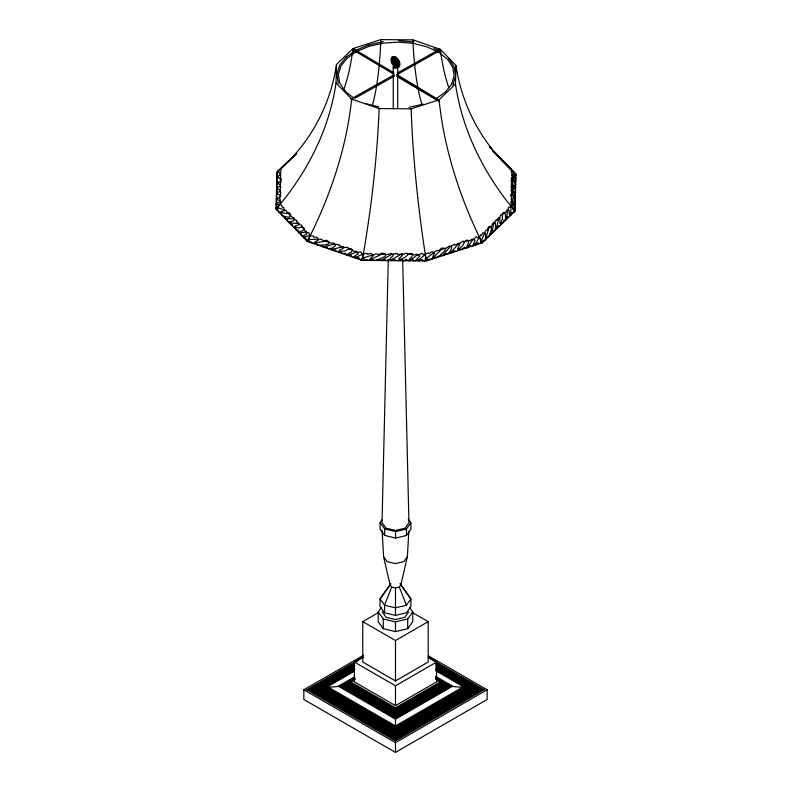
<?xml version="1.0" encoding="UTF-8"?>
<svg xmlns="http://www.w3.org/2000/svg" width="792" height="792" viewBox="0 0 792 792"><rect width="100%" height="100%" fill="white"/><g stroke="black" fill="none" stroke-linecap="round" stroke-linejoin="round"><path stroke-width="1.19" d="M388.278 259.885L382.031 522.631L386.031 528.145L395.574 530.452L405.058 528.214L408.939 522.74L402.692 259.895M306.553 240.709L308.741 238.511L309.474 242.203L311.008 241.748L312.216 243.154M276.309 199.426L279.725 200.505L280.754 201.821L280.022 204.346L276.062 209.167A280.21 221.829 -23.6 0 0 336.036 82.962L336.501 64.479L352.905 48.609L380.863 39.6L412.87 39.867L440.362 49.342L455.964 65.479A280.21 221.829 -23.6 0 0 508.018 166.865L515.938 174.21L515.008 211.167L482.189 242.916L426.284 260.934L362.261 260.4L307.276 241.451L276.062 209.167L276.992 172.21A280.21 220.117 26.2 0 0 336.501 64.479M515.008 211.167L507.147 201.396A280.21 220.117 26.2 0 1 455.499 83.962L455.964 65.479M424.799 260.924L425.779 257.667L426.462 258.34L436.333 250.668L439.243 250.569L441.55 248.124L446.153 248.223L449.46 245.867L449.985 246.708L442.55 255.687L440.629 255.004L436.511 257.638L435.452 257.004L433.036 257.687L431.907 259.123M515.097 207.454L512.226 201.574L510.85 201.722C511.573 205.375 510.761 208.336 510.672 213.899L509.306 214.414L509.167 210.365L507.038 210.068L505.712 212.504L503.286 212.622L502.168 215.177L501.673 214.365L500.554 215.256L499.772 217.84L499.059 217.513L497.901 218.434L496.861 220.443L496.178 219.651L493.406 224.849L491.743 233.68L490.179 233.531L488.199 237.105L487.248 236.778L485.803 238.065L485.496 239.719M382.1 530.323L383.595 556.746L390.08 584.862L391.664 587.07L395.485 587.981L399.307 587.07L400.891 584.862L407.365 556.746L408.801 531.62M312.8 243.352L314.533 242.877L316.85 243.768L317.335 244.916L322.126 245.253L323.275 246.965L334.343 244.154L334.412 243.154L330.422 243.085L326.799 240.233L323.552 240.837L321.166 239.174L308.89 239.461L308.741 238.511M290.08 223.661L289.882 221.79L288.011 221.522M439.283 100.188L397.168 74.735M335.551 244.302L335.353 245.797L331.422 248.52L331.957 249.955M511.474 214.592L511.781 212.375L513.949 212.197M301.138 235.105L301.495 233.61L299.653 231.66L302.366 230.898L304.128 228.858L303.712 227.611L301.514 226.858L302.029 226.066L301.118 224.928L298.98 224.582L298.129 222.453L296.366 221.681L296.832 220.661L293.634 218.78L285.15 218.562L284.932 216.642L281.774 215.077L281.833 213.86L280.546 212.414L279.2 212.414M506.355 219.542L507.623 210.524L508.9 206.88L509.979 207.415L511.078 206.276M276.091 208.316L278.042 206.761L277.834 207.702L286.308 210.623L287.377 212.82L289.793 213.097L291.317 216.741L294.01 217.85L293.634 218.78M458.152 250.658L458.429 249.46L462.667 245.698L464.449 241.906L466.597 240.134L469.745 240.887L471.646 239.303L472.992 239.224L467.448 247.668M497.396 228.205L498.257 225.829L499.623 226.057M287.605 221.107L287.724 219.8L285.932 219.374M303.346 237.382L303.613 236.313L302.92 235.62L301.99 235.986M295.723 229.502L295.97 228.136L294.743 227.047L294.802 226.047L298.287 225.037L299.079 223.641L290.664 222.998L290.189 222.156L293.773 220.602L294.406 219.235M494.743 230.769L495.406 228.492L496.544 227.789L499.059 217.513L499.96 218.79L499.92 223.314L500.9 224.819M503.257 222.532L504.019 219.948L505.9 219.978M336.907 74.28L339.629 65.31L346.144 57.143M353.697 49.53C353.598 47.302 351.826 51.351 353.618 49.698M451.559 84.407L454.143 75.784L452.767 67.28L447.757 59.519L439.015 52.46L427.363 46.985L413.592 43.451M452.935 84.952L455.261 77.23M492.565 232.878L493.327 230.749L494.327 231.175M276.091 207.979L277.002 205.455L276.161 205.187M276.913 175.527L277.507 173.913L276.952 173.686L278.952 170.409L277.754 171.468M360.984 259.954L362.815 257.143L363.29 257.994L376.081 253.826L379.14 254.658L382.338 253.054L387.09 254.608L391.307 253.41L391.565 254.38L380.883 260.548L379.111 259.291L373.973 260.499L373.082 259.558L370.349 259.449L368.696 260.449M278.042 206.761L277.309 210.464L278.517 210.425L278.863 212.068M392.367 58.331L391.614 59.242L391.842 61.875L394.693 63.518L395.218 62.608L395.218 63.221L392.367 61.568L392.07 60.004L392.367 58.331L394.267 59.42M395.743 60.885L396.277 60.578L395.743 61.489L395.743 60.885L398.594 62.528L398.594 65.776L399.346 64.855L399.247 62.598M391.664 587.07L384.565 605.227L384.565 612.79L395.485 615.404L406.395 612.79L410.919 606.494L410.919 598.92L400.891 584.862M286.506 163.043L295.822 154.212M490.179 233.531L491.733 228.215L491.307 226.829L490.367 226.472L488.555 226.75L487.763 229.69L485.773 230.541L481.457 240.412L480.774 239.946L480.892 243.332M276.319 198.921L277.19 196.713L276.398 195.941M472.715 245.965L473.19 244.797L474.408 244.391L475.15 245.183M282.833 166.706L280.922 168.607L280.804 173.537L279.774 175.468L277.487 176.22L276.824 178.972L277.497 181.13L276.725 182.962L279.873 184.506L280.903 187.516L280.239 188.357L280.071 191.644L280.853 192.436L279.715 198.356L280.19 199.792L279.091 202.297L277.23 202.653L276.834 204.217L280.022 204.346L282.091 205.672L281.843 206.87L283.853 207.554L284.041 210.761L281.259 211.523L280.546 212.414L287.357 213.573L288.585 212.959L288.506 213.88L290.387 215.226L289.337 217.275L284.932 216.642M352.034 100.089L351.589 98.911L351.094 99.376M276.497 191.842L277.22 190.228L276.566 189.338M276.576 188.803L277.349 187.011L276.636 186.348M276.25 201.901L277.16 198.366L278.695 198.267L280.774 195.515L280.2 194.555L278.388 194.763L277.091 192.981L277.576 192.07L279.556 191.902L280.546 190.783L277.141 188.318L277.309 187.427L279.596 186.773L280.487 185.645M278.952 170.409L278.438 171.24L280.833 175.834L280.309 178.121L281.249 178.913L280.358 185.051M276.646 185.873L277.299 184.685L276.695 183.893M276.18 204.514L276.794 202.782L276.22 202.91M398.752 260.707L399.435 259.647L405.078 257.42L408.177 254.38L410.998 253.381L414.018 255.083L416.513 254.173L417.938 254.529L409.405 260.796M276.408 195.485L277.141 194.268L277.091 192.981L276.467 193.278M476.17 244.857L477.546 242.906L480.378 243.5M408.266 519.146L410.89 522.75L410.89 529.234L406.454 535.511L395.584 538.065L384.665 535.422L380.081 529.115L380.081 522.631L381.982 519.938M406.454 535.511L406.454 529.016L410.89 522.75M390.951 583.654L380.051 598.92L380.051 606.494L384.565 612.79M390.08 584.862L380.051 598.92L384.565 605.227L395.485 607.83L406.395 605.227L410.919 598.92L400.01 583.654M407.365 556.746L403.89 561.607L395.485 563.617L387.08 561.607L383.595 556.746M409.593 607.494L412.761 611.899L412.761 621.631L407.702 628.68L395.485 631.61L383.269 628.68L378.21 621.631L378.21 611.899L381.368 607.494M408.731 611.899L404.851 617.314L395.485 619.552L386.11 617.314L382.229 611.899M407.702 628.68L407.702 618.948L412.761 611.899M445.262 92.268L451.628 84.269M285.645 163.835L283.1 166.528M452.183 252.589L454.341 250.668L455.974 251.361M280.526 168.785L278.051 171.181M394.693 58.925L394.693 59.529L392.198 58.093L393.97 57.182L393.97 57.895L396.604 59.41C398.138 58.687 394.891 56.529 393.97 57.499L396.604 59.41M392.198 58.093L393.97 57.182M399.118 65.469L395.743 63.518L398.802 65.974L397.129 66.924L395.743 65.419L396.277 64.508L395.743 65.419M398.802 65.974L397.129 66.924M415.434 260.845L416.315 259.875L417.711 259.875L418.216 260.865M294.604 155.173L292.377 157.321M288.743 160.845L286.1 163.4M447.668 254.034L449.519 252.153L451.282 251.896L459.043 243.203L459.805 243.758L461.954 241.629L463.765 241.194L464.043 242.134L468.082 240.283L468.428 243.144L466.805 246.401L470.151 245.362L471.19 246.46M462.172 249.361L464.29 247.223L466.676 247.916M289.625 160.182L296.594 153.282M286.288 163.39L276.992 172.21L296.525 153.311M287.644 162.113L288.298 161.459M285.031 164.469L283.447 165.964M336.036 82.962L351.638 99.099L379.13 108.573L411.137 108.841L439.095 99.832L455.499 83.962M439.54 49.332L440.263 50.619L439.54 49.332L397.534 72.894M295.079 154.717L296.713 153.212M289.139 160.459L291.1 158.558M281.12 168.211L281.902 167.488M443.956 255.232L445.866 253.519L446.955 254.272M338.62 252.252L339.52 251.44L345.055 250.945L348.638 248.935L351.381 248.797L353.47 251.292L355.885 251.143L357.004 251.896L347.757 255.4M306.9 689.773C320.958 684.437 337.946 690.594 350.618 681.872L395.485 707.771L440.352 681.872C453.014 690.594 470.012 684.437 484.07 689.773L395.485 740.916L306.9 689.773L363.469 657.112M440.629 255.004L444.955 250.599L445.025 249.163L443.985 248.5L441.164 249.866L440.392 249.341L439.906 250.945L433.036 257.687L432.848 256.489L434.531 253.163L432.749 251.985L431.452 251.826L429.125 253.658L428.244 252.816L425.284 254.4L418.948 259.766L416.899 259.152L419.829 256.034L417.849 255.014L422.185 253.242L423.077 254.44L425.284 254.4L426.284 260.934A280.21 56.004 81.7 0 1 411.137 108.841M393.901 66.003L393.555 66.271A2.228 1.287 0 0 0 393.901 67.825A2.228 1.287 0 0 0 396.604 68.033L397.416 67.558A5.95 3.435 60 0 0 397.327 59.212A5.95 3.435 60 0 0 391.01 59.776A5.95 3.435 60 0 0 397.327 67.627A2.228 1.287 0 0 0 397.059 66.003M515.909 175.408L514.998 176.062L515.839 178.19M346.243 57.054L356.143 50.104L368.785 44.847M435.63 99L445.361 92.179M419.384 260.875L421.453 259.459L424.205 260.915M515.087 207.85L514.493 208.237L515.048 209.692L513.048 208.722L514.246 211.91M352.945 257.192L353.984 256.519L355.192 256.925L355.331 258.014M293.852 227.571L294.743 227.047L298.683 228.007L301.802 227.037L304.128 228.858L304.306 230.531L306.009 231.016L306.524 232.016L299.049 232.937M397.129 59.113L394.495 57.588L393.446 58.202L393.446 57.489M396.733 62.875L393.97 61.281L392.921 61.885L393.446 59.558M393.446 60.766L397.129 62.895L397.129 63.706L393.446 61.588L393.97 60.469L393.97 61.281M391.842 61.875L392.367 61.568M396.604 59.093L397.129 58.786M397.129 59.697L398.267 61.588L395.743 60.133L395.743 59.529L397.129 60.311L397.653 59.4L398.792 61.291L396.277 60.578M393.446 64.885L393.97 63.786L393.446 64.885L392.139 62.746L392.654 62.419M397.129 60.311L397.653 59.4M397.653 62.588L398.178 62.291L397.653 64.627L397.653 62.588L392.921 59.855M397.129 66.607L395.416 66.568L393.97 65.003L394.495 64.697L395.941 66.261M393.97 65.439L394.495 65.142M395.218 67.063L395.743 66.756A5.95 3.435 60 0 0 399.396 66.439L399.812 65.508A5.95 3.435 60 0 0 395.743 57.034A5.95 3.435 60 0 0 391.684 60.806L392.099 62.221M393.97 65.003L396.604 66.528L397.653 65.914L397.653 66.617M412.365 612.493L428.195 621.631L428.195 662.043L395.485 680.922L362.776 662.043L362.776 621.631L378.596 612.493M428.522 655.934L487.13 689.773L487.13 699.494L395.485 752.4L303.841 699.494L303.841 689.773L363.518 655.321M428.175 657.172L436.61 662.043L436.61 681.872L395.485 705.613L354.351 681.872L354.351 662.043L362.795 657.172M354.133 663.053L308.543 689.377L395.485 739.57L482.427 689.377L435.778 662.439M356.252 661.825L358.37 660.597M353.915 663.765L310.207 689L395.485 738.233L480.764 689L435.986 663.152M354.212 664.221L311.89 688.654L395.485 736.916L479.081 688.654L435.699 663.607M362.776 621.631L395.485 640.52L428.195 621.631M354.004 665.003L313.582 688.337L395.485 735.619L477.378 688.337L435.897 664.389M354.856 665.201L315.295 688.04L395.485 734.342L475.675 688.04L436.115 665.201M354.133 666.349L317.018 687.773L395.485 733.075L473.953 687.773L435.778 665.735M353.925 667.23L318.75 687.535L395.485 731.838L472.21 687.535L435.976 666.616M354.776 667.537L320.503 687.327L395.485 730.62L470.468 687.327L436.184 667.537M354.093 668.755L322.255 687.139L395.485 729.412L468.715 687.139L435.808 668.141M354.955 669.121L324.017 686.981L395.485 728.244L466.953 686.981L436.016 669.121M354.301 670.388L325.789 686.852L395.485 727.086L465.181 686.852L435.61 669.775M354.093 671.428L327.561 686.743L395.485 725.957L463.399 686.743L435.808 670.814M354.262 677.041L338.412 686.199L395.485 719.146L452.559 686.199L435.649 676.437M354.39 677.586L339.639 686.11L395.485 718.354L451.331 686.11L435.521 676.982M354.776 677.922L340.847 685.961L395.485 717.502L450.123 685.961L436.194 677.922M354.865 678.358L342.035 685.763L395.485 716.621L448.925 685.763L436.105 678.358M354.935 678.734L343.193 685.516L395.485 715.701L447.767 685.516L436.036 678.734M353.915 679.675L344.322 685.219L395.485 714.75L446.648 685.219L435.986 679.061M354.885 679.407L345.391 684.862L395.485 713.78L445.569 684.862L435.976 679.328M354.163 680.011L346.421 684.466L395.485 712.79L444.54 684.466L435.748 679.407M354.875 679.704L347.401 684.031L395.485 711.79L443.57 684.031L435.501 679.368M354.351 662.043L395.485 685.783L436.61 662.043M441.045 682.466L395.485 708.771L349.916 682.466M441.817 683.021L395.485 709.771L349.153 683.021M442.659 683.546L395.485 710.78L348.302 683.546M303.841 689.773L395.485 742.678L487.13 689.773M449.985 246.708L454.42 244.193L454.945 245.164L459.043 243.203L459.627 244.718L457.578 248.916L458.429 249.46L460.459 248.668L461.488 249.589M351.232 98.871L394.307 74.705M354.826 98.317L394.663 75.963M396.822 74.755L439.897 50.589M391.921 260.647L394.782 259.509L396.257 260.677M386.753 260.598L389.288 259.39L391.208 259.707L402.138 253.905L402.752 254.678L405.672 253.331L407.702 253.49L407.682 254.46L412.493 253.984L411.899 256.806L409.147 259.39L412.969 259.459L413.681 260.825M403.356 260.736L406.266 259.38L408.514 260.786M515.681 184.467L514.81 184.863L515.602 187.437M382.496 260.568L385.051 259.538L385.932 260.598M379.111 259.291L385.06 256.479L385.605 255.133L384.754 254.183L381.358 254.588L380.734 253.856L379.705 255.222L370.349 259.449L370.537 258.251L373.388 255.618L371.923 253.945L370.636 253.39L367.607 254.39L366.973 253.321L363.37 253.885L356.291 257.172L354.717 256.004L358.182 253.866L356.786 252.331L361.053 251.886L361.469 253.282L363.37 253.885L362.261 260.4A280.21 62.41 -80.7 0 0 379.13 108.573M356.341 258.36L358.548 257.598L360.479 259.786M511.642 190.169L511.058 189.694L511.741 192.921L511.226 196.139L514.513 205.831L514.602 204.316L515.176 204.405L514.503 200.633L515.275 200.416L512.127 191.812L511.097 186.358L511.761 186.932L511.335 184.823L511.929 183.843L511.147 181.269L511.256 180.19L511.85 180.833L511.226 178.2L512.285 177.547L511.988 174.903L515.691 183.952M378.21 611.899L383.269 618.948L395.485 621.868L407.702 618.948M380.081 522.631L384.665 528.937L395.584 531.581L406.454 529.016M368.854 44.827L383.328 41.61M409.009 107.326L423.294 104.148M332.749 250.232L335.56 249.975L336.471 251.51M391.565 254.38L397 253.381L397.238 254.48L402.138 253.905L402.247 255.529L398.722 258.865L399.435 259.647L401.811 259.538L402.583 260.736M328.314 248.698L330.858 248.282L332.412 249.133L343.579 246.748L343.877 247.658L346.807 247.223L348.5 247.955L348.193 248.876L352.48 249.807L351.123 252.321L347.965 253.994L351.232 255.163L351.44 256.667M342.57 253.618L345.49 253.153L347.005 255.143M515.503 191.545L514.78 191.634L515.434 194.04M324.661 247.441L327.165 247.203L327.601 248.46M303.91 237.976L305.672 237.838L306.266 240.402M322.126 245.253L328.106 244.282L328.977 243.164L328.522 242.005L325.482 241.421L325.175 240.53L323.869 241.54L314.533 242.877L315.058 241.788L318.305 240.105L317.552 238.085L316.612 237.184L313.701 237.263L313.474 236.056L310.207 235.561L304.276 236.838L303.593 235.323L306.672 234.204L306.227 232.373L309.286 233.066L309.098 234.501L310.207 235.561L307.276 241.451A280.21 164.102 -59.3 0 0 351.638 99.099M485.14 240.065L483.763 240.144L483.506 241.649L480.774 239.946M290.525 224.126L292.525 224.611L292.634 226.314M398.673 40.649L413.86 42.006M413.642 43.471L398.643 42.124L383.486 43.075L369.201 46.253L356.865 51.411L347.134 58.232L340.867 66.132L338.342 74.616L339.629 82.833L344.847 90.971M334.343 244.154L339.322 244.768L339.194 245.876L343.579 246.748L343.193 248.322L339.154 250.49L339.52 251.44L341.6 252.024L341.906 253.381M296.099 229.898L298.247 230.215L298.614 232.492M431.303 259.311L429.502 258.905L428.512 260.212L425.779 257.667M515.424 194.575L511.513 189.248M365.132 103.425L378.903 106.95M439.223 99.762L438.392 100.96L396.416 76.012M501.92 159.717L497.594 155.658M496.921 228.66L495.772 228.195L495.396 223.423L494.475 222.344M515.75 181.477L514.919 181.012L514.84 183.19L511.602 177.725L511.8 180.497L515.533 190.1M433.858 48.391L439.798 51.183M276.903 175.923L279.962 178.814L280.774 178.517L279.952 182.14L279.15 182.704L277.497 181.13M513.048 208.722L513.562 208.999L511.167 198.841L511.691 197.594L510.751 194.684L511.464 194.02L512.85 195.327L514.503 200.633M368.003 260.449L366.28 259.489L364.815 260.42L362.815 257.143M515.354 197.505L514.701 197.327L515.305 199.485M508.553 217.414L507.464 216.652L505.494 218.513L505.543 214.988L504.356 212.365L502.375 214.86L502.395 218.929L500.692 223.611L501.841 222.324L502.861 222.918M515.82 178.863L515.216 178.517L515.78 180.467M392.723 57.786L395.218 59.222M396.277 59.836L398.792 61.291M391.842 58.628L394.693 60.885M392.129 62.726L394.693 64.815L393.446 64.093M395.743 64.815L398.277 66.281M428.571 657.726L484.07 689.773M353.697 48.916L393.99 72.844M397.841 76.606L437.719 100.307M353.242 50.084L393.624 74.092M515.592 187.892L514.859 187.555L514.424 188.922L511.454 183.704L515.364 197.03M451.381 252.846L450.113 252.005L451.757 247.431L451.054 246.104M510.88 215.167L510.097 214.612L509.444 216.553M515.909 175.062L497.99 156.113L512.8 170.963M504.395 162.271L506.068 164.003M344.738 90.882L353.48 97.941M496.277 153.876L498.148 155.806M513.958 172.369L514.681 172.993L513.137 171.31M495.634 153.608L495.168 153.202L498.366 156.45M502.663 160.756L501.613 159.816L511.454 169.636L507.801 166.221L511.978 170.537L515.166 177.725L514.77 178.517L512.909 174.775L512.276 175.27L511.246 171.587L511.978 171.844L511.978 170.537M489.634 147.272L490.99 148.579M501.475 159.251L499.366 157.064M495.901 153.48L493.386 150.886M493.317 151.025L497.257 154.955L492.495 150.381M507.068 165.112L492.921 150.846L495.04 153.024M490.505 147.995L491.02 148.52M489.783 147.163L515.938 174.21M493.931 223.215L493.297 222.542L491.782 225.651L488.862 228.522L488.159 228.225L488.347 229.868L485.803 238.065L485.347 233.373L483.724 232.729L482.773 232.917L481.764 235.264L480.883 234.699L475.447 243.926L473.487 243.936L475.091 240.115L473.062 239.719L476.299 236.768L477.437 237.65L479.348 236.976L482.189 242.916A280.21 159.42 60.7 0 1 439.095 99.832M391 260.637L389.961 259.439L390.545 257.945L393.178 255.618L392.891 254.133M393.97 64.578L392.664 62.439M448.797 58.459L454.202 66.924L455.271 73.745M399.307 587.07L406.395 605.227M336.877 74.438L338.273 83.328M397.713 66.914L397.713 107.564M395.584 531.581L395.584 538.065M395.485 587.981L395.485 615.404M395.485 621.868L395.485 631.61M395.485 640.52L395.485 680.922M395.485 685.783L395.485 705.613M395.485 707.771L395.485 740.916M395.485 742.678L395.485 752.4M393.248 66.914L393.248 108.791M384.665 528.937L384.665 535.422M383.269 618.948L383.269 628.68M393.644 64.894A5.95 3.435 60 0 1 392.773 63.617M352.905 48.609A280.21 159.42 60.7 0 1 343.51 90.258M380.863 39.6A280.21 56.004 81.7 0 1 372.329 105.613M421.671 103.703A280.21 62.41 -80.7 0 1 412.87 39.867M448.529 86.882A280.21 164.102 -59.3 0 1 440.362 49.342"/></g></svg>
